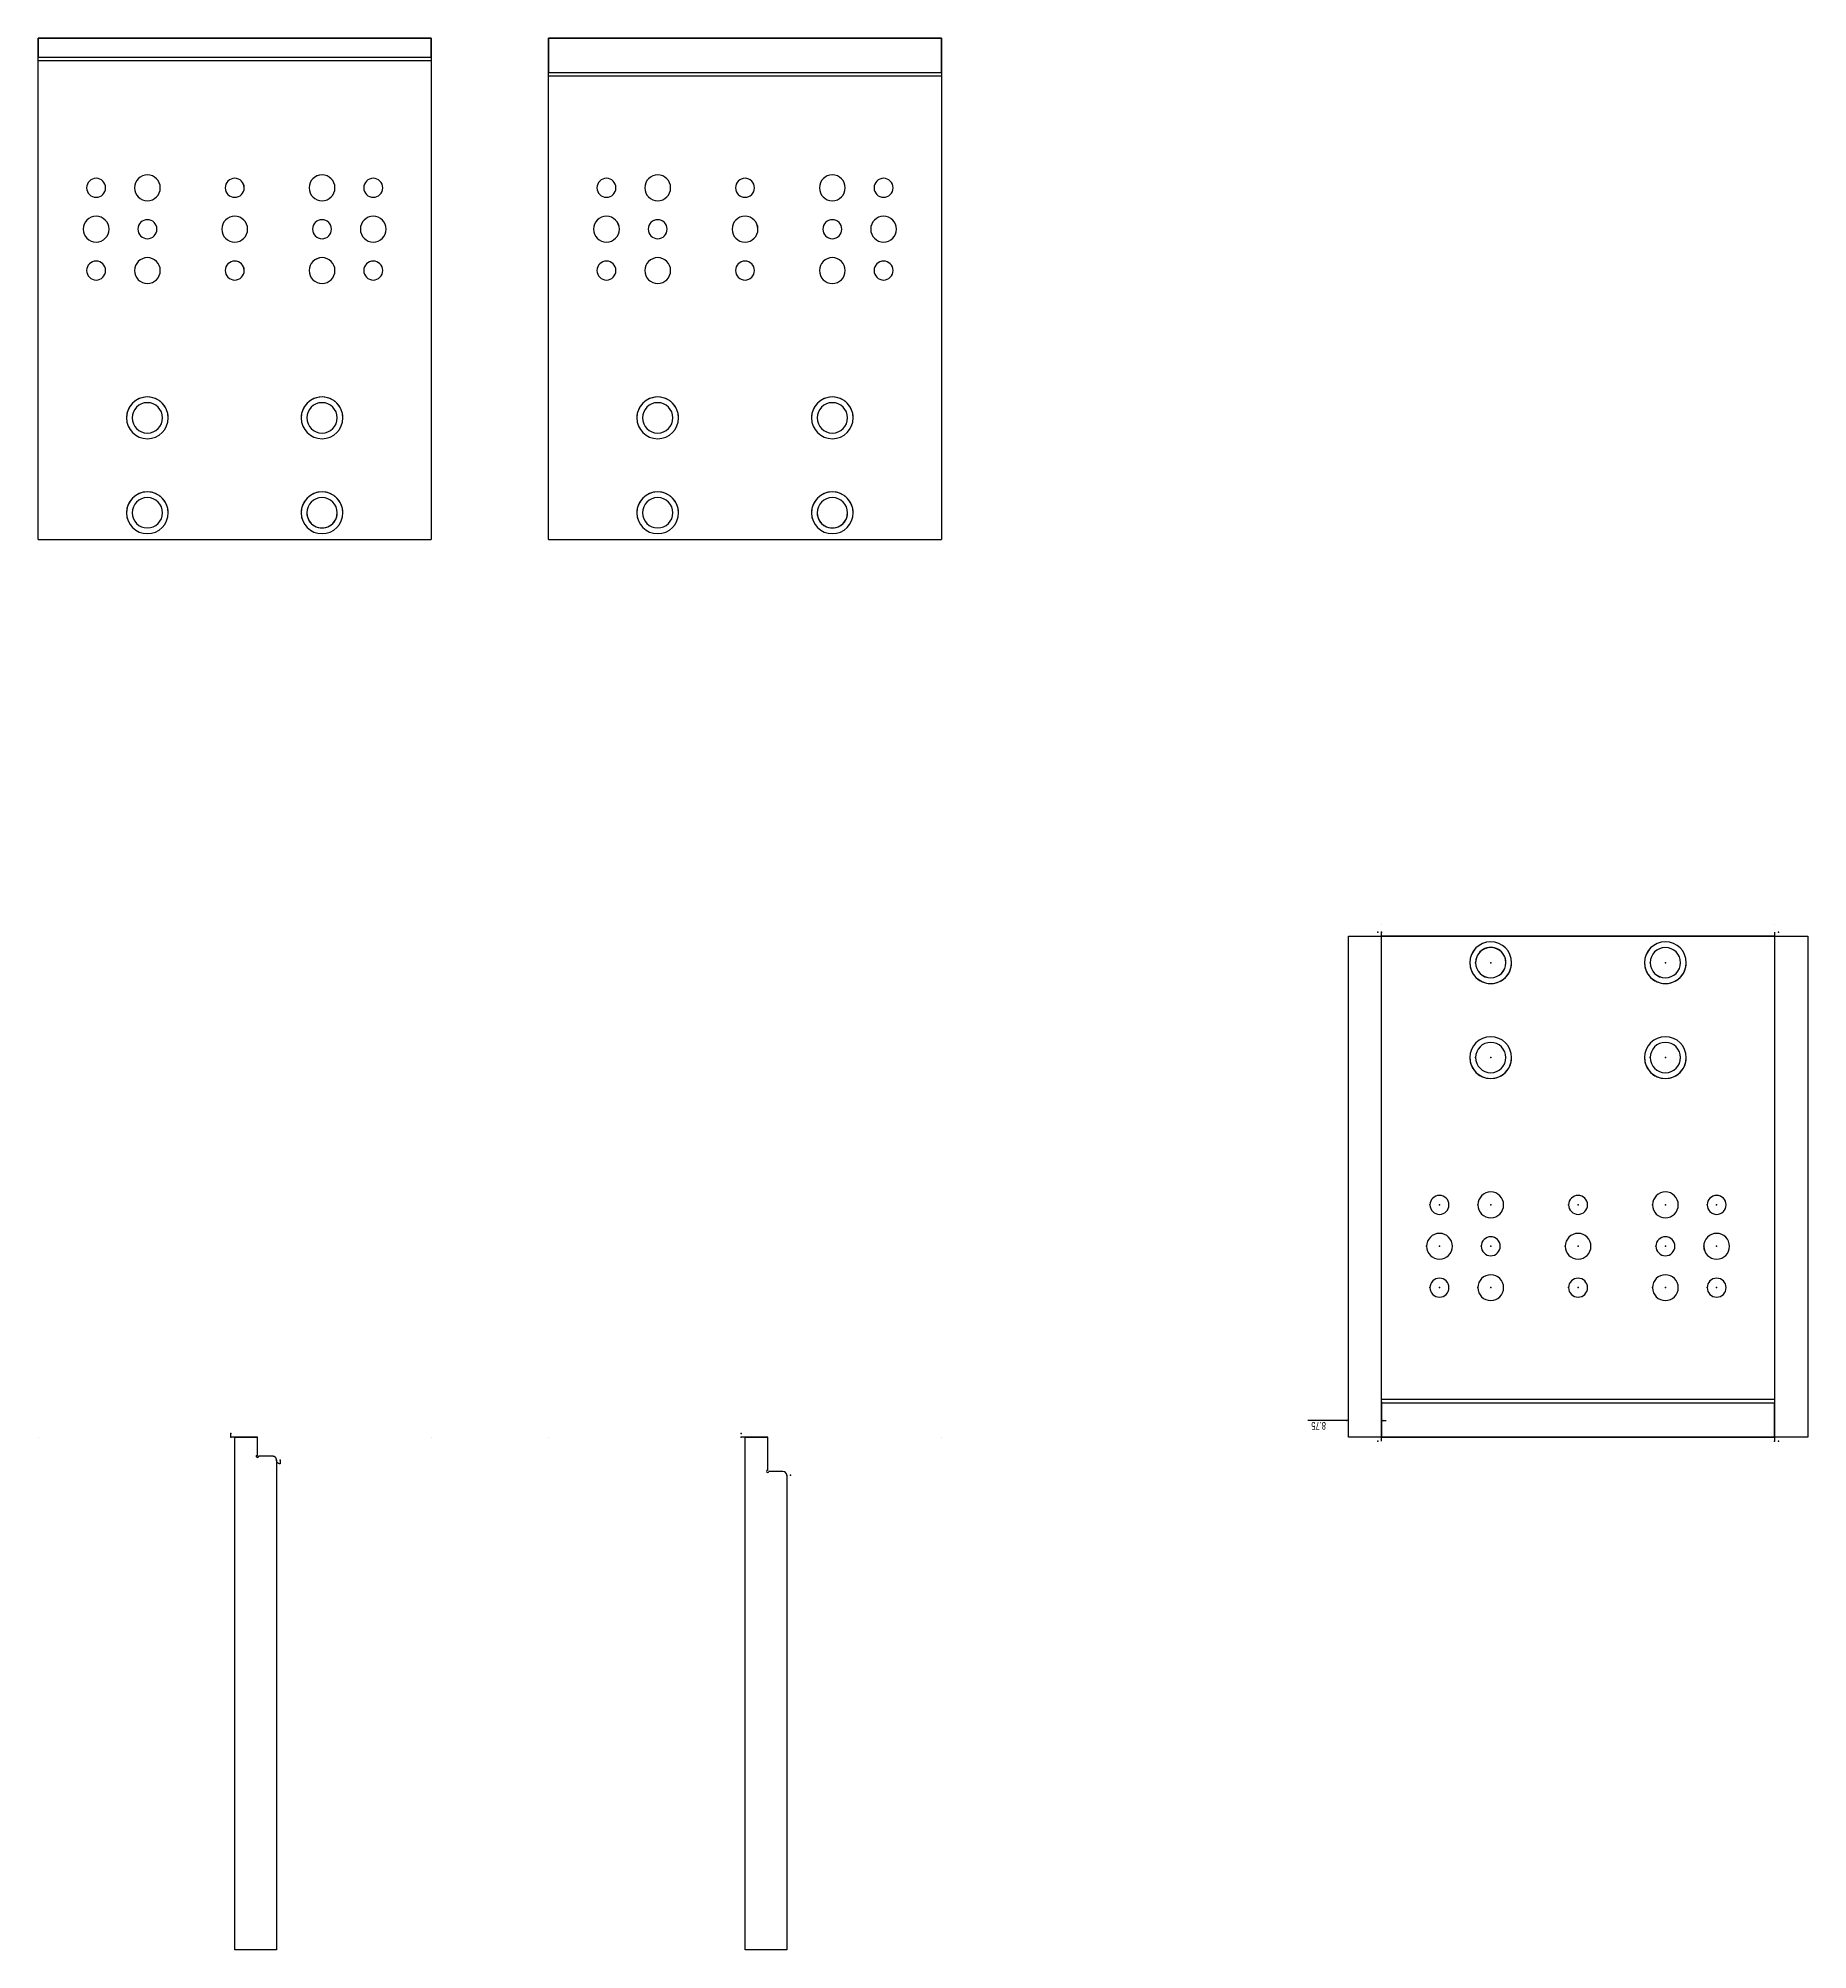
# Model space of a CAD drawing. Header units: millimetres. Extents: x -406 to 61, y -135 to 368.
import ezdxf

# ---------------------------------------------------------------- set-up
doc = ezdxf.new("R2010")
doc.units = ezdxf.units.MM
doc.layers.get('0').update_dxf_attribs({"color": 1, "linetype": 'CONTINUOUS'})
doc.layers.add('BEM', color=1, linetype='CONTINUOUS')
doc.layers.add('EndPoints', color=1, linetype='CONTINUOUS')

# ---------------------------------------------------------------- blocks, each defined once
blk = doc.blocks.new('rect_121_132_0_0_1_0_')
at = {"color": 2, "linetype": 'CONTINUOUS'}
for p, q in [((-60.5, -66), (-60.5, 66)), ((-60.5, 66), (60.5, 66)), ((60.5, 66), (60.5, -66)), ((0, -66), (-60.5, -66)), ((60.5, -66), (0, -66))]:
    blk.add_line(p, q, dxfattribs=at)
blk = doc.blocks.new('Fig_000')
at = {"color": 2, "linetype": 'CONTINUOUS'}
for start, end in [(0, -180), (-180, 0)]:
    blk.add_arc((-36.5, -39.4), 2.5, start, end, dxfattribs=at)
at = {"color": 1, "linetype": 'CONTINUOUS'}
for p in [(-36.5, -39.4), (-34, -39.4)]:
    blk.add_point(p, dxfattribs=at)
blk = doc.blocks.new('Fig_001')
at = {"color": 2, "linetype": 'CONTINUOUS'}
for start, end in [(0, -180), (-180, 0)]:
    blk.add_arc((-23, -39.4), 3.4, start, end, dxfattribs=at)
at = {"color": 1, "linetype": 'CONTINUOUS'}
for p in [(-23, -39.4), (-19.6, -39.4)]:
    blk.add_point(p, dxfattribs=at)
blk = doc.blocks.new('Fig_002')
at = {"color": 2, "linetype": 'CONTINUOUS'}
for start, end in [(0, 180), (180, 0)]:
    blk.add_arc((-23, -100, -5), 4, start, end, dxfattribs=at)
at = {"color": 1, "linetype": 'CONTINUOUS'}
for p in [(-23, -100), (-19, -100)]:
    blk.add_point(p, dxfattribs=at)
blk = doc.blocks.new('Fig_003')
at = {"color": 2, "linetype": 'CONTINUOUS'}
blk.add_line((51.75, 1), (51.75, -133), dxfattribs=at)
at = {"color": 1, "linetype": 'CONTINUOUS'}
for p in [(51.75, -133), (52.75, -133)]:
    blk.add_point(p, dxfattribs=at)
at = {"layer": 'EndPoints', "color": 1, "linetype": 'CONTINUOUS'}
blk.add_point((52.75, 1), dxfattribs=at)
blk = doc.blocks.new('Fig_004')
at = {"color": 2, "linetype": 'CONTINUOUS'}
blk.add_line((-51.75, -133), (-51.75, 1), dxfattribs=at)
at = {"color": 1, "linetype": 'CONTINUOUS'}
for p in [(-52.75, 1), (-51.75, 1)]:
    blk.add_point(p, dxfattribs=at)
at = {"layer": 'EndPoints', "color": 1, "linetype": 'CONTINUOUS'}
blk.add_point((-52.75, -133), dxfattribs=at)
blk = doc.blocks.new('Fig_005')
at = {"color": 2, "linetype": 'CONTINUOUS'}
for p, q in [((-347.817, 0), (-354.817, 0)), ((-347.817, -4.7), (-347.817, 0)), ((-343.817, -5), (-347.517, -5))]:
    blk.add_line(p, q, dxfattribs=at)
for centre, radius, start, end in [((-347.817, -5), 0.3, 90, 0), ((-343.817, -6), 1, 0, 90)]:
    blk.add_arc(centre, radius, start, end, dxfattribs=at)
at = {"color": 1, "linetype": 'CONTINUOUS'}
for p in [(-342.817, -6), (-341.817, -6)]:
    blk.add_point(p, dxfattribs=at)
at = {"layer": 'EndPoints', "color": 1, "linetype": 'CONTINUOUS'}
for p in [(-354.817, 1), (-354.817, 0)]:
    blk.add_point(p, dxfattribs=at)
blk = doc.blocks.new('Fig_006')
at = {"color": 2, "linetype": 'CONTINUOUS'}
for p, q in [((-213.414, 0), (-220.414, 0)), ((-213.414, -8.7), (-213.414, 0)), ((-209.414, -9), (-213.114, -9))]:
    blk.add_line(p, q, dxfattribs=at)
for centre, radius, start, end in [((-213.414, -9), 0.3, 90, 0), ((-209.414, -10), 1, 0, 90)]:
    blk.add_arc(centre, radius, start, end, dxfattribs=at)
at = {"color": 1, "linetype": 'CONTINUOUS'}
for p in [(-208.414, -10), (-207.414, -10)]:
    blk.add_point(p, dxfattribs=at)
at = {"layer": 'EndPoints', "color": 1, "linetype": 'CONTINUOUS'}
for p in [(-220.414, 1), (-220.414, 0)]:
    blk.add_point(p, dxfattribs=at)
blk = doc.blocks.new('GENSEC-Fig_005-00075-1661495396')
at = {"color": 6, "linetype": 'CONTINUOUS'}
for p, q in [((-354.82, 0), (-354.82, 1)), ((-354.82, 0, 135), (-354.82, 1, 135)), ((-347.82, 0), (-354.82, 0)), ((-347.82, 0, 135), (-354.82, 0, 135)), ((-347.82, -4.7), (-347.82, 0)), ((-347.82, -4.7, 135), (-347.82, 0, 135)), ((-348.12, -5), (-348.11, -4.93)), ((-348.12, -5, 135), (-348.11, -4.93, 135)), ((-348.11, -5.07), (-348.12, -5)), ((-348.11, -5.07, 135), (-348.12, -5, 135)), ((-348.11, -4.93), (-348.09, -4.87)), ((-348.11, -4.93, 135), (-348.09, -4.87, 135)), ((-348.09, -4.87), (-348.05, -4.81)), ((-348.09, -4.87, 135), (-348.05, -4.81, 135)), ((-348.05, -4.81), (-348, -4.77)), ((-348.05, -4.81, 135), (-348, -4.77, 135)), ((-348, -4.77), (-347.95, -4.73)), ((-348, -4.77, 135), (-347.95, -4.73, 135)), ((-347.95, -4.73), (-347.88, -4.71)), ((-347.95, -4.73, 135), (-347.88, -4.71, 135)), ((-347.88, -4.71), (-347.82, -4.7)), ((-347.88, -4.71, 135), (-347.82, -4.7, 135)), ((-343.82, -5), (-347.52, -5)), ((-343.82, -5, 135), (-347.52, -5, 135)), ((-347.52, -5), (-347.52, -5.07)), ((-347.52, -5, 135), (-347.52, -5.07, 135)), ((-343.7, -5.01), (-343.82, -5)), ((-343.7, -5.01, 135), (-343.82, -5, 135)), ((-343.58, -5.03), (-343.7, -5.01)), ((-343.58, -5.03, 135), (-343.7, -5.01, 135)), ((-343.46, -5.06), (-343.58, -5.03)), ((-343.46, -5.06, 135), (-343.58, -5.03, 135)), ((-348.09, -5.13), (-348.11, -5.07)), ((-348.09, -5.13, 135), (-348.11, -5.07, 135)), ((-348.05, -5.19), (-348.09, -5.13)), ((-348.05, -5.19, 135), (-348.09, -5.13, 135)), ((-348, -5.23), (-348.05, -5.19)), ((-348, -5.23, 135), (-348.05, -5.19, 135)), ((-347.95, -5.27), (-348, -5.23)), ((-347.95, -5.27, 135), (-348, -5.23, 135)), ((-347.88, -5.29), (-347.95, -5.27)), ((-347.88, -5.29, 135), (-347.95, -5.27, 135)), ((-347.82, -5.3), (-347.88, -5.29)), ((-347.82, -5.3, 135), (-347.88, -5.29, 135)), ((-347.75, -5.29), (-347.82, -5.3)), ((-347.75, -5.29, 135), (-347.82, -5.3, 135)), ((-347.69, -5.27), (-347.75, -5.29)), ((-347.69, -5.27, 135), (-347.75, -5.29, 135)), ((-347.63, -5.23), (-347.69, -5.27)), ((-347.63, -5.23, 135), (-347.69, -5.27, 135)), ((-347.58, -5.19), (-347.63, -5.23)), ((-347.58, -5.19, 135), (-347.63, -5.23, 135)), ((-347.55, -5.13), (-347.58, -5.19)), ((-347.55, -5.13, 135), (-347.58, -5.19, 135)), ((-347.52, -5.07), (-347.55, -5.13)), ((-347.52, -5.07, 135), (-347.55, -5.13, 135)), ((-343.35, -5.11), (-343.46, -5.06)), ((-343.35, -5.11, 135), (-343.46, -5.06, 135)), ((-343.25, -5.18), (-343.35, -5.11)), ((-343.25, -5.18, 135), (-343.35, -5.11, 135)), ((-343.15, -5.25), (-343.25, -5.18)), ((-343.15, -5.25, 135), (-343.25, -5.18, 135)), ((-343.07, -5.34), (-343.15, -5.25)), ((-343.07, -5.34, 135), (-343.15, -5.25, 135)), ((-342.99, -5.43), (-343.07, -5.34)), ((-342.99, -5.43, 135), (-343.07, -5.34, 135)), ((-342.93, -5.54), (-342.99, -5.43)), ((-342.93, -5.54, 135), (-342.99, -5.43, 135)), ((-342.88, -5.65), (-342.93, -5.54)), ((-342.88, -5.65, 135), (-342.93, -5.54, 135)), ((-342.85, -5.76), (-342.88, -5.65)), ((-342.85, -5.76, 135), (-342.88, -5.65, 135)), ((-342.82, -5.88), (-342.85, -5.76)), ((-342.82, -5.88, 135), (-342.85, -5.76, 135)), ((-342.82, -6), (-342.82, -5.88)), ((-342.82, -6, 135), (-342.82, -5.88, 135)), ((-342.81, -6.12), (-342.82, -6)), ((-342.81, -6.12, 135), (-342.82, -6, 135)), ((-342.79, -6.24), (-342.81, -6.12)), ((-342.79, -6.24, 135), (-342.81, -6.12, 135)), ((-342.75, -6.35), (-342.79, -6.24)), ((-342.75, -6.35, 135), (-342.79, -6.24, 135)), ((-342.7, -6.46), (-342.75, -6.35)), ((-342.7, -6.46, 135), (-342.75, -6.35, 135)), ((-342.64, -6.57), (-342.7, -6.46)), ((-342.64, -6.57, 135), (-342.7, -6.46, 135)), ((-342.57, -6.66), (-342.64, -6.57)), ((-342.57, -6.66, 135), (-342.64, -6.57, 135)), ((-342.48, -6.75), (-342.57, -6.66)), ((-342.48, -6.75, 135), (-342.57, -6.66, 135)), ((-342.39, -6.82), (-342.48, -6.75)), ((-342.39, -6.82, 135), (-342.48, -6.75, 135)), ((-342.28, -6.89), (-342.39, -6.82)), ((-342.28, -6.89, 135), (-342.39, -6.82, 135)), ((-342.17, -6.94), (-342.28, -6.89)), ((-342.17, -6.94, 135), (-342.28, -6.89, 135)), ((-342.06, -6.97), (-342.17, -6.94)), ((-342.06, -6.97, 135), (-342.17, -6.94, 135)), ((-341.94, -6.99), (-342.06, -6.97)), ((-341.94, -6.99, 135), (-342.06, -6.97, 135)), ((-341.82, -7), (-341.94, -6.99)), ((-341.82, -7, 135), (-341.94, -6.99, 135)), ((-341.82, -6), (-341.82, -7)), ((-341.82, -6, 135), (-341.82, -7, 135))]:
    blk.add_line(p, q, dxfattribs=at)
at = {"color": 3, "linetype": 'CONTINUOUS'}
for p, q in [((-354.82, 1), (-354.82, 1, 135)), ((-354.82, 0), (-354.82, 0, 135)), ((-347.82, 0), (-347.82, 0, 135)), ((-347.82, -4.7), (-347.82, -4.7, 135)), ((-347.52, -5), (-347.52, -5, 135)), ((-343.82, -5), (-343.82, -5, 135)), ((-342.82, -6), (-342.82, -6, 135)), ((-341.82, -6), (-341.82, -6, 135)), ((-341.82, -7), (-341.82, -7, 135))]:
    blk.add_line(p, q, dxfattribs=at)

msp = doc.modelspace()

# ---------------------------------------------------------------- linework, layer by layer
at = {"color": 2, "linetype": 'CONTINUOUS'}
for p, q in [((-405.57, 368.5, -6), (-405.57, 363.5, -6)), ((-405.57, 368.5), (-405.57, 368.5, -6)), ((-405.57, 368.5, -6), (-302.07, 368.5, -6)), ((-302.07, 368.5), (-405.57, 368.5)), ((-405.57, 236.5), (-405.57, 368.5)), ((-302.07, 368.5, -6), (-302.07, 368.5)), ((-302.07, 363.5, -6), (-302.07, 368.5, -6)), ((-302.07, 368.5), (-302.07, 236.5)), ((-271.16, 368.5, -6), (-271.16, 359.5, -6)), ((-271.16, 368.5), (-271.16, 368.5, -6)), ((-271.16, 368.5, -6), (-167.66, 368.5, -6)), ((-167.66, 368.5), (-271.16, 368.5)), ((-271.16, 236.5), (-271.16, 368.5)), ((-167.66, 368.5, -6), (-167.66, 368.5)), ((-167.66, 359.5, -6), (-167.66, 368.5, -6)), ((-167.66, 368.5), (-167.66, 236.5)), ((-405.57, 363.5, -10), (-302.07, 363.5, -10)), ((-405.57, 363.5, -6), (-302.07, 363.5, -6)), ((-405.57, 363.5, -10), (-405.57, 363.5, -6)), ((-302.07, 363.5, -6), (-302.07, 363.5, -10)), ((-302.07, 362.5, -11), (-405.57, 362.5, -11)), ((-271.16, 359.5, -10), (-167.66, 359.5, -10)), ((-271.16, 359.5, -6), (-167.66, 359.5, -6)), ((-271.16, 359.5, -10), (-271.16, 359.5, -6)), ((-167.66, 358.5, -11), (-271.16, 358.5, -11)), ((-167.66, 359.5, -6), (-167.66, 359.5, -10)), ((-392.82, 329.1), (-392.82, 329.1, -11)), ((-387.82, 329.1, -11), (-387.82, 329.1, -11)), ((-387.82, 329.1, -11), (-387.82, 329.1)), ((-380.22, 329.1), (-380.22, 329.1, -11)), ((-373.42, 329.1, -11), (-373.42, 329.1, -11)), ((-373.42, 329.1, -11), (-373.42, 329.1)), ((-356.32, 329.1), (-356.32, 329.1, -11)), ((-351.32, 329.1, -11), (-351.32, 329.1, -11)), ((-351.32, 329.1, -11), (-351.32, 329.1)), ((-334.22, 329.1), (-334.22, 329.1, -11)), ((-327.42, 329.1, -11), (-327.42, 329.1, -11)), ((-327.42, 329.1, -11), (-327.42, 329.1)), ((-319.82, 329.1), (-319.82, 329.1, -11)), ((-314.82, 329.1, -11), (-314.82, 329.1, -11)), ((-314.82, 329.1, -11), (-314.82, 329.1)), ((-258.41, 329.1), (-258.41, 329.1, -11)), ((-253.41, 329.1, -11), (-253.41, 329.1, -11)), ((-253.41, 329.1, -11), (-253.41, 329.1)), ((-245.81, 329.1), (-245.81, 329.1, -11)), ((-239.01, 329.1, -11), (-239.01, 329.1, -11)), ((-239.01, 329.1, -11), (-239.01, 329.1)), ((-221.91, 329.1), (-221.91, 329.1, -11)), ((-216.91, 329.1, -11), (-216.91, 329.1, -11)), ((-216.91, 329.1, -11), (-216.91, 329.1)), ((-199.81, 329.1), (-199.81, 329.1, -11)), ((-193.01, 329.1, -11), (-193.01, 329.1, -11)), ((-193.01, 329.1, -11), (-193.01, 329.1)), ((-185.41, 329.1), (-185.41, 329.1, -11)), ((-180.41, 329.1, -11), (-180.41, 329.1, -11)), ((-180.41, 329.1, -11), (-180.41, 329.1)), ((-393.72, 318.2), (-393.72, 318.2, -11)), ((-386.92, 318.2, -11), (-386.92, 318.2, -11)), ((-386.92, 318.2, -11), (-386.92, 318.2)), ((-379.32, 318.2), (-379.32, 318.2, -11)), ((-374.32, 318.2, -11), (-374.32, 318.2, -11)), ((-374.32, 318.2, -11), (-374.32, 318.2)), ((-357.22, 318.2), (-357.22, 318.2, -11)), ((-350.42, 318.2, -11), (-350.42, 318.2, -11)), ((-350.42, 318.2, -11), (-350.42, 318.2)), ((-333.32, 318.2), (-333.32, 318.2, -11)), ((-328.32, 318.2, -11), (-328.32, 318.2, -11)), ((-328.32, 318.2, -11), (-328.32, 318.2)), ((-320.72, 318.2), (-320.72, 318.2, -11)), ((-313.92, 318.2, -11), (-313.92, 318.2, -11)), ((-313.92, 318.2, -11), (-313.92, 318.2)), ((-259.31, 318.2), (-259.31, 318.2, -11)), ((-252.51, 318.2, -11), (-252.51, 318.2, -11)), ((-252.51, 318.2, -11), (-252.51, 318.2)), ((-244.91, 318.2), (-244.91, 318.2, -11)), ((-239.91, 318.2, -11), (-239.91, 318.2, -11)), ((-239.91, 318.2, -11), (-239.91, 318.2)), ((-222.81, 318.2), (-222.81, 318.2, -11)), ((-216.01, 318.2, -11), (-216.01, 318.2, -11)), ((-216.01, 318.2, -11), (-216.01, 318.2)), ((-198.91, 318.2), (-198.91, 318.2, -11)), ((-193.91, 318.2, -11), (-193.91, 318.2, -11)), ((-193.91, 318.2, -11), (-193.91, 318.2)), ((-186.31, 318.2), (-186.31, 318.2, -11)), ((-179.51, 318.2, -11), (-179.51, 318.2, -11)), ((-179.51, 318.2, -11), (-179.51, 318.2)), ((-392.82, 307.3), (-392.82, 307.3, -11)), ((-387.82, 307.3, -11), (-387.82, 307.3, -11)), ((-387.82, 307.3, -11), (-387.82, 307.3)), ((-380.22, 307.3), (-380.22, 307.3, -11)), ((-373.42, 307.3, -11), (-373.42, 307.3, -11)), ((-373.42, 307.3, -11), (-373.42, 307.3)), ((-356.32, 307.3), (-356.32, 307.3, -11)), ((-351.32, 307.3, -11), (-351.32, 307.3, -11)), ((-351.32, 307.3, -11), (-351.32, 307.3)), ((-334.22, 307.3), (-334.22, 307.3, -11)), ((-327.42, 307.3, -11), (-327.42, 307.3, -11)), ((-327.42, 307.3, -11), (-327.42, 307.3)), ((-319.82, 307.3), (-319.82, 307.3, -11)), ((-314.82, 307.3, -11), (-314.82, 307.3, -11)), ((-314.82, 307.3, -11), (-314.82, 307.3)), ((-258.41, 307.3), (-258.41, 307.3, -11)), ((-253.41, 307.3, -11), (-253.41, 307.3, -11)), ((-253.41, 307.3, -11), (-253.41, 307.3)), ((-245.81, 307.3), (-245.81, 307.3, -11)), ((-239.01, 307.3, -11), (-239.01, 307.3, -11)), ((-239.01, 307.3, -11), (-239.01, 307.3)), ((-221.91, 307.3), (-221.91, 307.3, -11)), ((-216.91, 307.3, -11), (-216.91, 307.3, -11)), ((-216.91, 307.3, -11), (-216.91, 307.3)), ((-199.81, 307.3), (-199.81, 307.3, -11)), ((-193.01, 307.3, -11), (-193.01, 307.3, -11)), ((-193.01, 307.3, -11), (-193.01, 307.3)), ((-185.41, 307.3), (-185.41, 307.3, -11)), ((-180.41, 307.3, -11), (-180.41, 307.3, -11)), ((-180.41, 307.3, -11), (-180.41, 307.3)), ((-382.32, 268.5), (-382.32, 268.5, -5)), ((-380.82, 268.5, -5), (-380.82, 268.5, -11)), ((-372.82, 268.5, -11), (-372.82, 268.5, -5)), ((-371.32, 268.5, -5), (-371.32, 268.5)), ((-336.32, 268.5), (-336.32, 268.5, -5)), ((-334.82, 268.5, -5), (-334.82, 268.5, -11)), ((-326.82, 268.5, -11), (-326.82, 268.5, -5)), ((-325.32, 268.5, -5), (-325.32, 268.5)), ((-247.91, 268.5), (-247.91, 268.5, -5)), ((-246.41, 268.5, -5), (-246.41, 268.5, -11)), ((-238.41, 268.5, -11), (-238.41, 268.5, -5)), ((-236.91, 268.5, -5), (-236.91, 268.5)), ((-201.91, 268.5), (-201.91, 268.5, -5)), ((-200.41, 268.5, -5), (-200.41, 268.5, -11)), ((-192.41, 268.5, -11), (-192.41, 268.5, -5)), ((-190.91, 268.5, -5), (-190.91, 268.5)), ((-382.32, 243.5), (-382.32, 243.5, -5)), ((-380.82, 243.5, -5), (-380.82, 243.5, -11)), ((-372.82, 243.5, -11), (-372.82, 243.5, -11)), ((-372.82, 243.5, -11), (-372.82, 243.5, -5)), ((-371.32, 243.5, -5), (-371.32, 243.5)), ((-336.32, 243.5), (-336.32, 243.5, -5)), ((-334.82, 243.5, -5), (-334.82, 243.5, -11)), ((-326.82, 243.5, -11), (-326.82, 243.5, -11)), ((-326.82, 243.5, -11), (-326.82, 243.5, -5)), ((-325.32, 243.5, -5), (-325.32, 243.5)), ((-247.91, 243.5), (-247.91, 243.5, -5)), ((-246.41, 243.5, -5), (-246.41, 243.5, -11)), ((-238.41, 243.5, -11), (-238.41, 243.5, -11)), ((-238.41, 243.5, -11), (-238.41, 243.5, -5)), ((-236.91, 243.5, -5), (-236.91, 243.5)), ((-201.91, 243.5), (-201.91, 243.5, -5)), ((-200.41, 243.5, -5), (-200.41, 243.5, -11)), ((-192.41, 243.5, -11), (-192.41, 243.5, -11)), ((-192.41, 243.5, -11), (-192.41, 243.5, -5)), ((-190.91, 243.5, -5), (-190.91, 243.5)), ((-405.57, 236.5), (-302.07, 236.5)), ((-271.16, 236.5), (-167.66, 236.5)), ((-51.75, 135, -11), (-51.75, 135)), ((51.75, 132), (-51.75, 132)), ((-51.75, 0), (-51.75, 132)), ((51.75, 135), (51.75, 135, -11)), ((51.75, 132), (51.75, 0)), ((-28.5, 125, -5), (-28.5, 125)), ((-27, 125, -11), (-27, 125, -11)), ((-27, 125, -11), (-27, 125, -5)), ((-19, 125, -5), (-19, 125, -11)), ((-17.5, 125), (-17.5, 125, -5)), ((17.5, 125, -5), (17.5, 125)), ((19, 125, -11), (19, 125, -11)), ((19, 125, -11), (19, 125, -5)), ((27, 125, -5), (27, 125, -11)), ((28.5, 125), (28.5, 125, -5)), ((-28.5, 100, -5), (-28.5, 100)), ((-27, 100, -11), (-27, 100, -5)), ((-19, 100, -5), (-19, 100, -11)), ((-17.5, 100), (-17.5, 100, -5)), ((17.5, 100, -5), (17.5, 100)), ((19, 100, -11), (19, 100, -5)), ((27, 100, -5), (27, 100, -11)), ((28.5, 100), (28.5, 100, -5)), ((-39, 61.2, -11), (-39, 61.2, -11)), ((-39, 61.2, -11), (-39, 61.2)), ((-34, 61.2), (-34, 61.2, -11)), ((-26.4, 61.2, -11), (-26.4, 61.2, -11)), ((-26.4, 61.2, -11), (-26.4, 61.2)), ((-19.6, 61.2), (-19.6, 61.2, -11)), ((-2.5, 61.2, -11), (-2.5, 61.2, -11)), ((-2.5, 61.2, -11), (-2.5, 61.2)), ((2.5, 61.2), (2.5, 61.2, -11)), ((19.6, 61.2, -11), (19.6, 61.2, -11)), ((19.6, 61.2, -11), (19.6, 61.2)), ((26.4, 61.2), (26.4, 61.2, -11)), ((34, 61.2, -11), (34, 61.2, -11)), ((34, 61.2, -11), (34, 61.2)), ((39, 61.2), (39, 61.2, -11)), ((-39.9, 50.3, -11), (-39.9, 50.3, -11)), ((-39.9, 50.3, -11), (-39.9, 50.3)), ((-33.1, 50.3), (-33.1, 50.3, -11)), ((-25.5, 50.3, -11), (-25.5, 50.3, -11)), ((-25.5, 50.3, -11), (-25.5, 50.3)), ((-20.5, 50.3), (-20.5, 50.3, -11)), ((-3.4, 50.3, -11), (-3.4, 50.3, -11)), ((-3.4, 50.3, -11), (-3.4, 50.3)), ((3.4, 50.3), (3.4, 50.3, -11)), ((20.5, 50.3, -11), (20.5, 50.3, -11)), ((20.5, 50.3, -11), (20.5, 50.3)), ((25.5, 50.3), (25.5, 50.3, -11)), ((33.1, 50.3, -11), (33.1, 50.3, -11)), ((33.1, 50.3, -11), (33.1, 50.3)), ((39.9, 50.3), (39.9, 50.3, -11)), ((-39, 39.4, -11), (-39, 39.4, -11)), ((-39, 39.4, -11), (-39, 39.4)), ((-34, 39.4), (-34, 39.4, -11)), ((-26.4, 39.4, -11), (-26.4, 39.4, -11)), ((-26.4, 39.4, -11), (-26.4, 39.4)), ((-19.6, 39.4), (-19.6, 39.4, -11)), ((-2.5, 39.4, -11), (-2.5, 39.4, -11)), ((-2.5, 39.4, -11), (-2.5, 39.4)), ((2.5, 39.4), (2.5, 39.4, -11)), ((19.6, 39.4, -11), (19.6, 39.4, -11)), ((19.6, 39.4, -11), (19.6, 39.4)), ((26.4, 39.4), (26.4, 39.4, -11)), ((34, 39.4, -11), (34, 39.4, -11)), ((39, 39.4), (39, 39.4, -11)), ((-51.75, 10, -11), (51.75, 10, -11)), ((51.75, 9, -10), (-51.75, 9, -10)), ((51.75, 9, -6), (-51.75, 9, -6)), ((-51.75, 9, -6), (-51.75, 9, -10)), ((-51.75, 9, -6), (-51.75, 0, -6)), ((51.75, 9, -10), (51.75, 9, -6)), ((51.75, 0, -6), (51.75, 9, -6)), ((-405.57, 0), (-405.57, 0, -11)), ((-353.82, 0), (-347.82, 0)), ((-353.82, -135), (-353.82, 0)), ((-302.07, 0, -11), (-302.07, 0)), ((-271.16, 0), (-271.16, 0, -11)), ((-219.41, 0), (-213.41, 0)), ((-219.41, -135), (-219.41, 0)), ((-167.66, 0, -11), (-167.66, 0)), ((-51.75, 0, -6), (-51.75, 0)), ((51.75, 0, -6), (-51.75, 0, -6)), ((-51.75, 0), (51.75, 0)), ((51.75, 0), (51.75, 0, -6)), ((-342.82, -6), (-342.82, -135)), ((-208.41, -10), (-208.41, -135)), ((-342.82, -135), (-353.82, -135)), ((-208.41, -135), (-219.41, -135))]:
    msp.add_line(p, q, dxfattribs=at)
at = {"color": 2, "linetype": 'CONTINUOUS', "extrusion": (1, 0, 0)}
for centre in [(362.5, -10, -405.57), (358.5, -10, -271.16)]:
    msp.add_arc(centre, 1, -90, 0, dxfattribs=at)
at = {"color": 2, "linetype": 'CONTINUOUS', "extrusion": (-1, 0, 0)}
for centre in [(-362.5, -10, 302.07), (-358.5, -10, 167.66)]:
    msp.add_arc(centre, 1, 180, -90, dxfattribs=at)
at = {"color": 2, "linetype": 'CONTINUOUS'}
for centre, radius, start, end in [((-376.82, 329.1, -11), 3.4, 0.0593, -180), ((-376.82, 329.1), 3.4, 0, -180), ((-330.82, 329.1, -11), 3.4, 0.0593, -180), ((-330.82, 329.1), 3.4, 0, -180), ((-242.41, 329.1, -11), 3.4, 0.0593, -180), ((-242.41, 329.1), 3.4, 0, -180), ((-196.41, 329.1, -11), 3.4, 0.0593, -180), ((-196.41, 329.1), 3.4, 0, -180), ((-390.32, 329.1, -11), 2.5, 0.0593, -180), ((-390.32, 329.1), 2.5, 0, -180), ((-390.32, 329.1, -11), 2.5, -180, 0), ((-390.32, 329.1), 2.5, -180, 0), ((-376.82, 329.1, -11), 3.4, -180, 0), ((-376.82, 329.1), 3.4, -180, 0), ((-353.82, 329.1, -11), 2.5, 0.0593, -180), ((-353.82, 329.1), 2.5, 0, -180), ((-353.82, 329.1, -11), 2.5, -180, 0), ((-353.82, 329.1), 2.5, -180, 0), ((-330.82, 329.1, -11), 3.4, -180, 0), ((-330.82, 329.1), 3.4, -180, 0), ((-317.32, 329.1, -11), 2.5, 0.0593, -180), ((-317.32, 329.1), 2.5, 0, -180), ((-317.32, 329.1, -11), 2.5, -180, 0), ((-317.32, 329.1), 2.5, -180, 0), ((-255.91, 329.1, -11), 2.5, 0.0593, -180), ((-255.91, 329.1), 2.5, 0, -180), ((-255.91, 329.1, -11), 2.5, -180, 0), ((-255.91, 329.1), 2.5, -180, 0), ((-242.41, 329.1, -11), 3.4, -180, 0), ((-242.41, 329.1), 3.4, -180, 0), ((-219.41, 329.1, -11), 2.5, 0.0593, -180), ((-219.41, 329.1), 2.5, 0, -180), ((-219.41, 329.1, -11), 2.5, -180, 0), ((-219.41, 329.1), 2.5, -180, 0), ((-196.41, 329.1, -11), 3.4, -180, 0), ((-196.41, 329.1), 3.4, -180, 0), ((-182.91, 329.1, -11), 2.5, 0.0593, -180), ((-182.91, 329.1), 2.5, 0, -180), ((-182.91, 329.1, -11), 2.5, -180, 0), ((-182.91, 329.1), 2.5, -180, 0), ((-390.32, 318.2, -11), 3.4, 0.0593, -180), ((-390.32, 318.2), 3.4, 0, -180), ((-390.32, 318.2, -11), 3.4, -180, 0), ((-390.32, 318.2), 3.4, -180, 0), ((-376.82, 318.2, -11), 2.5, 0.0593, -180), ((-376.82, 318.2), 2.5, 0, -180), ((-376.82, 318.2, -11), 2.5, -180, 0), ((-376.82, 318.2), 2.5, -180, 0), ((-353.82, 318.2, -11), 3.4, 0.0593, -180), ((-353.82, 318.2), 3.4, 0, -180), ((-353.82, 318.2, -11), 3.4, -180, 0), ((-353.82, 318.2), 3.4, -180, 0), ((-330.82, 318.2, -11), 2.5, 0.0593, -180), ((-330.82, 318.2), 2.5, 0, -180), ((-330.82, 318.2, -11), 2.5, -180, 0), ((-330.82, 318.2), 2.5, -180, 0), ((-317.32, 318.2, -11), 3.4, 0.0593, -180), ((-317.32, 318.2), 3.4, 0, -180), ((-317.32, 318.2, -11), 3.4, -180, 0), ((-317.32, 318.2), 3.4, -180, 0), ((-255.91, 318.2, -11), 3.4, 0.0593, -180), ((-255.91, 318.2), 3.4, 0, -180), ((-255.91, 318.2, -11), 3.4, -180, 0), ((-255.91, 318.2), 3.4, -180, 0), ((-242.41, 318.2, -11), 2.5, 0.0593, -180), ((-242.41, 318.2), 2.5, 0, -180), ((-242.41, 318.2, -11), 2.5, -180, 0), ((-242.41, 318.2), 2.5, -180, 0), ((-219.41, 318.2, -11), 3.4, 0.0593, -180), ((-219.41, 318.2), 3.4, 0, -180), ((-219.41, 318.2, -11), 3.4, -180, 0), ((-219.41, 318.2), 3.4, -180, 0), ((-196.41, 318.2, -11), 2.5, 0.0593, -180), ((-196.41, 318.2), 2.5, 0, -180), ((-196.41, 318.2, -11), 2.5, -180, 0), ((-196.41, 318.2), 2.5, -180, 0), ((-182.91, 318.2, -11), 3.4, 0.0593, -180), ((-182.91, 318.2), 3.4, 0, -180), ((-182.91, 318.2, -11), 3.4, -180, 0), ((-182.91, 318.2), 3.4, -180, 0), ((-390.32, 307.3, -11), 2.5, 0.0593, -180), ((-390.32, 307.3), 2.5, 0, -180), ((-390.32, 307.3, -11), 2.5, -180, 0), ((-390.32, 307.3), 2.5, -180, 0), ((-376.82, 307.3, -11), 3.4, 0.0593, -180), ((-376.82, 307.3), 3.4, 0, -180), ((-376.82, 307.3, -11), 3.4, -180, 0), ((-376.82, 307.3), 3.4, -180, 0), ((-353.82, 307.3, -11), 2.5, 0.0593, -180), ((-353.82, 307.3), 2.5, 0, -180), ((-353.82, 307.3, -11), 2.5, -180, 0), ((-353.82, 307.3), 2.5, -180, 0), ((-330.82, 307.3, -11), 3.4, 0.0593, -180), ((-330.82, 307.3), 3.4, 0, -180), ((-330.82, 307.3, -11), 3.4, -180, 0), ((-330.82, 307.3), 3.4, -180, 0), ((-317.32, 307.3, -11), 2.5, 0.0593, -180), ((-317.32, 307.3), 2.5, 0, -180), ((-317.32, 307.3, -11), 2.5, -180, 0), ((-317.32, 307.3), 2.5, -180, 0), ((-255.91, 307.3, -11), 2.5, 0.0593, -180), ((-255.91, 307.3), 2.5, 0, -180), ((-255.91, 307.3, -11), 2.5, -180, 0), ((-255.91, 307.3), 2.5, -180, 0), ((-242.41, 307.3, -11), 3.4, 0.0593, -180), ((-242.41, 307.3), 3.4, 0, -180), ((-242.41, 307.3, -11), 3.4, -180, 0), ((-242.41, 307.3), 3.4, -180, 0), ((-219.41, 307.3, -11), 2.5, 0.0593, 180), ((-219.41, 307.3), 2.5, 0, 180), ((-219.41, 307.3, -11), 2.5, 180, 0), ((-219.41, 307.3), 2.5, 180, 0), ((-196.41, 307.3, -11), 3.4, 0.0593, -180), ((-196.41, 307.3), 3.4, 0, -180), ((-196.41, 307.3, -11), 3.4, -180, 0), ((-196.41, 307.3), 3.4, -180, 0), ((-182.91, 307.3, -11), 2.5, 0.0593, -180), ((-182.91, 307.3), 2.5, 0, -180), ((-182.91, 307.3, -11), 2.5, -180, 0), ((-182.91, 307.3), 2.5, -180, 0), ((-376.82, 268.5), 5.5, 0, -180), ((-376.82, 268.5, -5), 5.5, 0, -179.9967), ((-376.82, 268.5, -11), 4, 0, 180), ((-376.82, 268.5, -5), 4, 0, 180), ((-330.82, 268.5), 5.5, 0, -180), ((-330.82, 268.5, -5), 5.5, 0, -179.9967), ((-330.82, 268.5, -11), 4, 0, 180), ((-330.82, 268.5, -5), 4, 0, 180), ((-242.41, 268.5), 5.5, 0, -180), ((-242.41, 268.5, -5), 5.5, 0, -179.9967), ((-242.41, 268.5, -11), 4, 0, 180), ((-242.41, 268.5, -5), 4, 0, 180), ((-196.41, 268.5), 5.5, 0, -180), ((-196.41, 268.5, -5), 5.5, 0, -179.9967), ((-196.41, 268.5, -11), 4, 0, 180), ((-196.41, 268.5, -5), 4, 0, 180), ((-376.82, 268.5), 5.5, -179.9059, 0), ((-376.82, 268.5), 5.5, -180, -179.9059), ((-376.82, 268.5, -5), 5.5, -179.9967, 0), ((-376.82, 268.5, -11), 4, 180, 0), ((-376.82, 268.5, -5), 4, 180, 0), ((-330.82, 268.5), 5.5, -179.9059, 0), ((-330.82, 268.5), 5.5, -180, -179.9059), ((-330.82, 268.5, -5), 5.5, -179.9967, 0), ((-330.82, 268.5, -11), 4, 180, 0), ((-330.82, 268.5, -5), 4, 180, 0), ((-242.41, 268.5), 5.5, -179.9059, 0), ((-242.41, 268.5), 5.5, -180, -179.9059), ((-242.41, 268.5, -5), 5.5, -179.9967, 0), ((-242.41, 268.5, -11), 4, 180, 0), ((-242.41, 268.5, -5), 4, 180, 0), ((-196.41, 268.5), 5.5, -179.9059, 0), ((-196.41, 268.5), 5.5, -180, -179.9059), ((-196.41, 268.5, -5), 5.5, -179.9967, 0), ((-196.41, 268.5, -11), 4, 180, 0), ((-196.41, 268.5, -5), 4, 180, 0), ((-376.82, 243.5), 5.5, 0, -180), ((-376.82, 243.5, -5), 5.5, 0, -179.9967), ((-376.82, 243.5, -11), 4, 0.0593, 180), ((-376.82, 243.5, -5), 4, 0, 180), ((-330.82, 243.5), 5.5, 0, -180), ((-330.82, 243.5, -5), 5.5, 0, -179.9967), ((-330.82, 243.5, -11), 4, 0.0593, 180), ((-330.82, 243.5, -5), 4, 0, 179.9967), ((-242.41, 243.5), 5.5, 0, -180), ((-242.41, 243.5, -5), 5.5, 0, -179.9967), ((-242.41, 243.5, -11), 4, 0.0593, 180), ((-242.41, 243.5, -5), 4, 0, 180), ((-196.41, 243.5), 5.5, 0, -180), ((-196.41, 243.5, -5), 5.5, 0, -179.9967), ((-196.41, 243.5, -11), 4, 0.0593, 180), ((-196.41, 243.5, -5), 4, 0, 179.9967), ((-376.82, 243.5), 5.5, -179.9059, 0), ((-376.82, 243.5), 5.5, -180, -179.9059), ((-376.82, 243.5, -5), 5.5, -179.9967, 0), ((-376.82, 243.5, -11), 4, 180, 0), ((-376.82, 243.5, -5), 4, 180, 0), ((-330.82, 243.5), 5.5, -179.9059, 0), ((-330.82, 243.5), 5.5, -180, -179.9059), ((-330.82, 243.5, -5), 5.5, -179.9967, 0), ((-330.82, 243.5, -11), 4, 180, 0), ((-330.82, 243.5, -5), 4, 179.9967, 0), ((-242.41, 243.5), 5.5, -179.9059, 0), ((-242.41, 243.5), 5.5, -180, -179.9059), ((-242.41, 243.5, -5), 5.5, -179.9967, 0), ((-242.41, 243.5, -11), 4, 180, 0), ((-242.41, 243.5, -5), 4, 180, 0), ((-196.41, 243.5), 5.5, -179.9059, 0), ((-196.41, 243.5), 5.5, -180, -179.9059), ((-196.41, 243.5, -5), 5.5, -179.9967, 0), ((-196.41, 243.5, -11), 4, 180, 0), ((-196.41, 243.5, -5), 4, 179.9967, 0), ((-23, 125), 5.5, 0.0941, 180), ((-23, 125, -5), 5.5, 0.0033, 180), ((-23, 125, -11), 4, 0, 180), ((-23, 125, -5), 4, -0.0033, 180), ((23, 125), 5.5, 0.0941, 180), ((23, 125, -5), 5.5, 0.0033, 180), ((23, 125, -11), 4, 0, -180), ((23, 125, -5), 4, 0, -180), ((-23, 125), 5.5, 180, 0), ((-23, 125, -5), 5.5, 180, 0.0033), ((-23, 125, -11), 4, -179.9407, 0), ((-23, 125, -5), 4, 180, -0.0033), ((-23, 125), 5.5, 0, 0.0941), ((23, 125), 5.5, 180, 0), ((23, 125, -5), 5.5, 180, 0.0033), ((23, 125, -11), 4, -179.9407, 0), ((23, 125, -5), 4, -180, 0), ((23, 125), 5.5, 0, 0.0941), ((-23, 100), 5.5, 0.0941, 180), ((-23, 100, -5), 5.5, 0.0033, 180), ((-23, 100, -11), 4, 0, 180), ((-23, 100, -5), 4, 0, 180), ((23, 100), 5.5, 0.0941, 180), ((23, 100, -5), 5.5, 0.0033, 180), ((23, 100, -11), 4, 0, 180), ((-23, 100), 5.5, 180, 0), ((-23, 100, -5), 5.5, 180, 0.0033), ((-23, 100, -11), 4, 180, 0), ((-23, 100, -5), 4, 180, 0), ((-23, 100), 5.5, 0, 0.0941), ((23, 100), 5.5, 180, 0), ((23, 100, -5), 5.5, 180, 0.0033), ((23, 100, -11), 4, 180, 0), ((23, 100), 5.5, 0, 0.0941), ((-36.5, 61.2, -11), 2.5, 0, -180), ((-36.5, 61.2), 2.5, 0, -180), ((-36.5, 61.2, -11), 2.5, -179.9407, 0), ((-36.5, 61.2), 2.5, -180, 0), ((-23, 61.2, -11), 3.4, 0, -180), ((-23, 61.2), 3.4, 0, -180), ((-23, 61.2, -11), 3.4, -179.9407, 0), ((-23, 61.2), 3.4, -180, 0), ((0, 61.2, -11), 2.5, 0, -180), ((0, 61.2), 2.5, 0, -180), ((0, 61.2, -11), 2.5, -179.9407, 0), ((0, 61.2), 2.5, -180, 0), ((23, 61.2, -11), 3.4, 0, -180), ((23, 61.2), 3.4, 0, -180), ((23, 61.2, -11), 3.4, -179.9407, 0), ((23, 61.2), 3.4, -180, 0), ((36.5, 61.2, -11), 2.5, 0, -180), ((36.5, 61.2), 2.5, 0, -180), ((36.5, 61.2, -11), 2.5, -179.9407, 0), ((36.5, 61.2), 2.5, -180, 0), ((-36.5, 50.3, -11), 3.4, 0, -180), ((-36.5, 50.3), 3.4, 0, -180), ((-23, 50.3, -11), 2.5, 0, -180), ((-23, 50.3), 2.5, 0, -180), ((0, 50.3, -11), 3.4, 0, -180), ((0, 50.3), 3.4, 0, -180), ((23, 50.3, -11), 2.5, 0, -180), ((23, 50.3), 2.5, 0, -180), ((36.5, 50.3, -11), 3.4, 0, -180), ((36.5, 50.3), 3.4, 0, -180), ((-36.5, 50.3, -11), 3.4, -179.9407, 0), ((-36.5, 50.3), 3.4, -180, 0), ((-23, 50.3, -11), 2.5, -179.9407, 0), ((-23, 50.3), 2.5, -180, 0), ((0, 50.3, -11), 3.4, -179.9407, 0), ((0, 50.3), 3.4, -180, 0), ((23, 50.3, -11), 2.5, -179.9407, 0), ((23, 50.3), 2.5, -180, 0), ((36.5, 50.3, -11), 3.4, -179.9407, 0), ((36.5, 50.3), 3.4, -180, 0), ((-36.5, 39.4, -11), 2.5, 0, -180), ((-36.5, 39.4), 2.5, 0, -180), ((-23, 39.4, -11), 3.4, 0, -180), ((-23, 39.4), 3.4, 0, -180), ((0, 39.4, -11), 2.5, 0, -180), ((0, 39.4), 2.5, 0, -180), ((23, 39.4, -11), 3.4, 0, -180), ((36.5, 39.4), 2.5, 0, -180), ((-36.5, 39.4, -11), 2.5, -179.9407, 0), ((-36.5, 39.4), 2.5, -180, 0), ((-23, 39.4, -11), 3.4, -179.9407, 0), ((-23, 39.4), 3.4, -180, 0), ((0, 39.4, -11), 2.5, -179.9407, 0), ((0, 39.4), 2.5, -180, 0), ((23, 39.4, -11), 3.4, -179.9407, 0), ((36.5, 39.4, -11), 2.5, -179.9407, 0)]:
    msp.add_arc(centre, radius, start, end, dxfattribs=at)
at = {"color": 2, "linetype": 'CONTINUOUS', "extrusion": (1, -1.22465e-16, 0)}
msp.add_arc((10, -10, -51.75), 1, 180, -90, dxfattribs=at)
at = {"color": 2, "linetype": 'CONTINUOUS', "extrusion": (-1, 1.22465e-16, 0)}
msp.add_arc((-10, -10, -51.75), 1, -90, 0, dxfattribs=at)
at = {"layer": 'BEM', "color": 1, "linetype": 'CONTINUOUS'}
for p, q in [((-60.5, 0.67), (-60.5, 6.39)), ((-51.75, 9.33), (-51.75, 2.39)), ((-60.5, 4.39), (-71.18, 4.39)), ((-51.75, 4.39), (-50.55, 4.39))]:
    msp.add_line(p, q, dxfattribs=at)
for points in [[(-60.5, 4.39), (-61.1, 4.19), (-61.1, 4.59)], [(-51.75, 4.39), (-51.15, 4.59), (-51.15, 4.19)]]:
    msp.add_solid(points, dxfattribs=at)

# ---------------------------------------------------------------- block references
at = {"rotation": 180}
for name, p in [('rect_121_132_0_0_1_0_', (0, 66)), ('Fig_003', (0, 0)), ('Fig_004', (0, 0)), ('Fig_002', (-46, 25)), ('Fig_002', (0, 25)), ('Fig_002', (-46, 0)), ('Fig_002', (0, 0)), ('Fig_000', (-73, 21.8)), ('Fig_001', (-46, 21.8)), ('Fig_000', (-36.5, 21.8)), ('Fig_001', (0, 21.8)), ('Fig_000', (0, 21.8)), ('Fig_001', (-59.5, 10.9)), ('Fig_000', (-59.5, 10.9)), ('Fig_001', (-23, 10.9)), ('Fig_000', (-13.5, 10.9)), ('Fig_001', (13.5, 10.9)), ('Fig_000', (-73, 0)), ('Fig_001', (-46, 0)), ('Fig_000', (-36.5, 0)), ('Fig_001', (0, 0)), ('Fig_000', (0, 0))]:
    msp.add_blockref(name, p, dxfattribs=at)
for name in ['Fig_005', 'GENSEC-Fig_005-00075-1661495396', 'Fig_006']:
    msp.add_blockref(name, (0, 0))

# ---------------------------------------------------------------- texts
at = {"layer": 'BEM', "color": 1, "linetype": 'CONTINUOUS', "width": 0.65}
msp.add_text('8.75', height=2, rotation=180, dxfattribs=at).set_placement((-66.41, 3.99))

doc.saveas('drawing.dxf')
